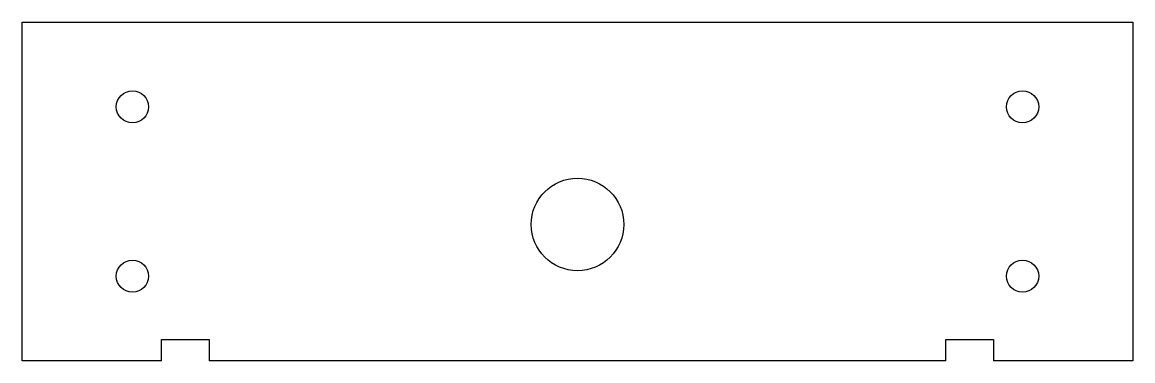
# Model space of a CAD drawing. Header units: inches. Extents: x 0 to 26.2, y 0 to 8.
import ezdxf

# ---------------------------------------------------------------- set-up
doc = ezdxf.new("R2010")
doc.units = ezdxf.units.IN
doc.header["$MEASUREMENT"] = 0
doc.layers.add('CUT', color=7, linetype='Continuous')

msp = doc.modelspace()

# ---------------------------------------------------------------- linework, layer by layer
at = {"layer": 'CUT'}
for p, q in [((0, 8), (26.2, 8)), ((0, 0), (0, 8)), ((26.2, 8), (26.2, 0)), ((3.286, 0), (3.286, 0.5)), ((3.286, 0.5), (4.411, 0.5)), ((4.411, 0.5), (4.411, 0)), ((21.789, 0), (21.789, 0.5)), ((21.789, 0.5), (22.914, 0.5)), ((22.914, 0.5), (22.914, 0)), ((26.2, 0), (22.914, 0)), ((3.286, 0), (0, 0)), ((21.789, 0), (4.411, 0))]:
    msp.add_line(p, q, dxfattribs=at)
for centre, radius in [((2.6, 6), 0.38), ((23.6, 6), 0.38), ((13.1, 3.222), 1.094), ((2.6, 2), 0.38), ((23.6, 2), 0.38)]:
    msp.add_circle(centre, radius, dxfattribs=at)

doc.saveas('drawing.dxf')
